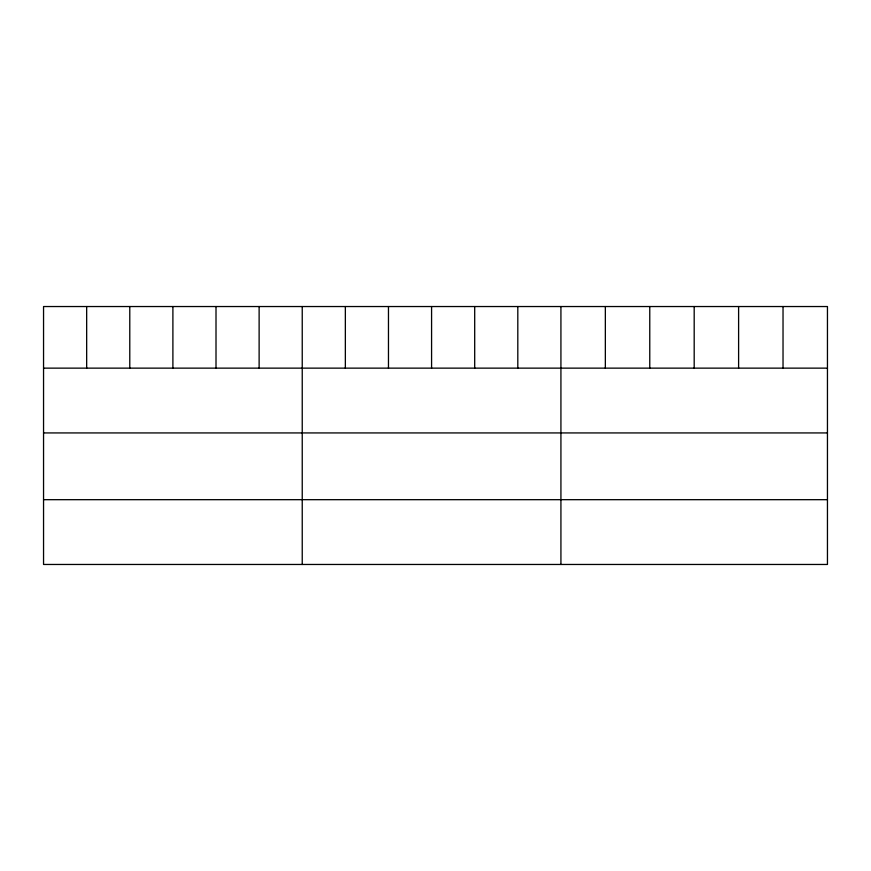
<?xml version="1.0" encoding="UTF-8"?>
<svg xmlns="http://www.w3.org/2000/svg" width="871" height="871" viewBox="0 0 871 871"><rect width="100%" height="100%" fill="white"/><g stroke="black" fill="none" stroke-linecap="round" stroke-linejoin="round"><path stroke-width="1.31" d="M827.45 368.139L827.45 564.462L43.55 564.462L43.55 306.538L827.45 306.538L827.45 368.139L43.55 368.139M43.55 432.931L827.45 432.931M43.55 499.682L827.45 499.682M783.029 306.538L783.029 368.139M738.608 306.538L738.608 368.139M694.187 306.538L694.187 368.139M649.766 306.538L649.766 368.139M605.345 306.538L605.345 368.139M560.924 306.538L560.924 564.462M517.81 306.538L517.81 368.139M474.695 306.538L474.695 368.139M431.581 306.538L431.581 368.139M388.466 306.538L388.466 368.139M345.352 306.538L345.352 368.139M302.237 306.538L302.237 564.462M259.123 306.538L259.123 368.139M216.008 306.538L216.008 368.139M172.894 306.538L172.894 368.139M129.779 306.538L129.779 368.139M86.665 306.538L86.665 368.139"/></g></svg>
